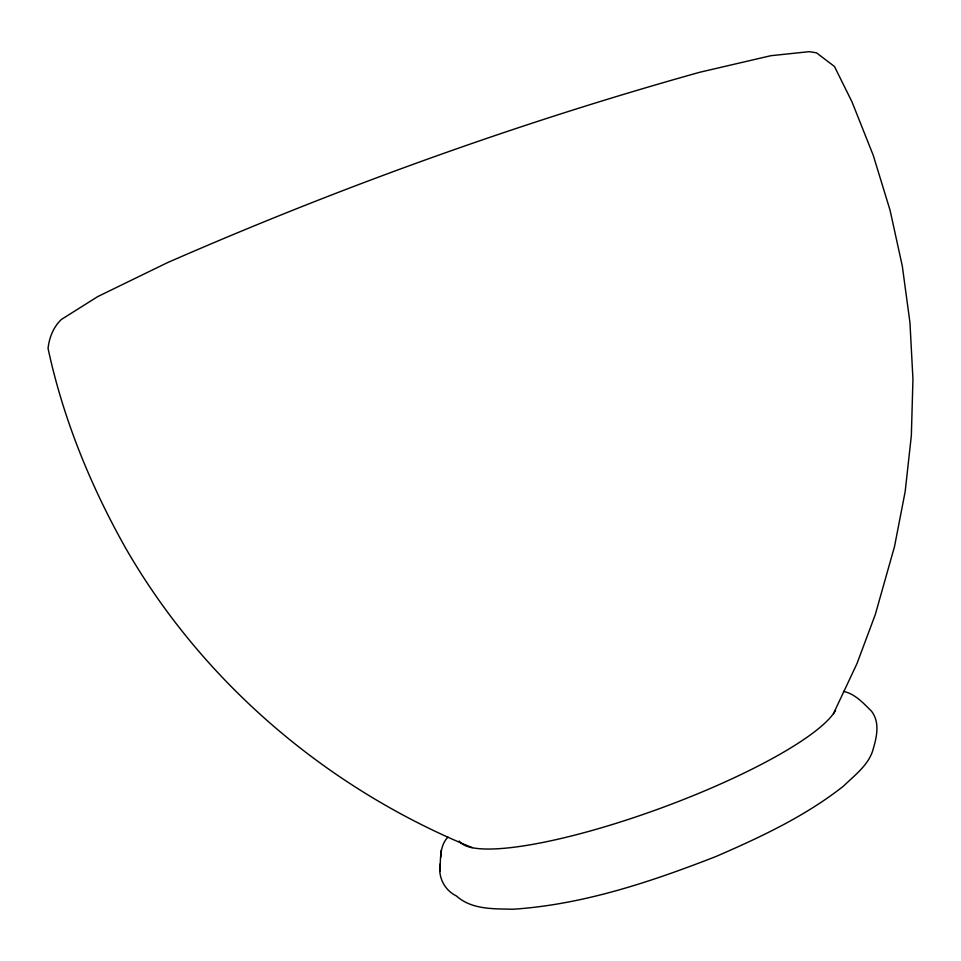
<?xml version="1.0" encoding="UTF-8"?>
<svg xmlns="http://www.w3.org/2000/svg" width="961" height="961" viewBox="0 0 961 961"><rect width="100%" height="100%" fill="white"/><g stroke="black" fill="none" stroke-linecap="round" stroke-linejoin="round"><path stroke-width="1.44" d="M843.446 691.391C855.038 693.746 863.386 703.224 871.495 711.164C879.916 722.095 876.925 736.366 873.345 748.487C869.393 764.5 854.785 775.059 843.53 786.098C805.054 816.382 760.451 837.223 715.765 856.587C650.633 881.922 583.207 904.601 512.994 909.238C493.437 908.734 471.923 909.827 456.295 895.904C446.901 891.352 440.582 881.838 439.802 871.459C440.919 859.771 439.069 846.365 447.922 837.115M439.802 871.459L440.354 863.627M440.679 857.644L441.207 850.221M833.475 713.627L856.96 663.643L875.315 614.511L894.511 546.569L905.166 491.612L911.34 435.693L912.95 379.211L909.947 322.548L902.307 266.089L890.066 210.243L873.273 155.406L852.035 101.974L834.436 66.453L816.478 52.831L809.294 51.654L770.806 55.714L699.572 72.303C518.027 123.032 340.206 187.119 167.502 262.629L97.746 296.589L61.42 319.448C53.54 326.728 49.155 337.804 48.05 348.399C63.066 418.528 90.442 485.557 125.555 547.95C203.336 683.319 328.049 788.861 472.271 847.662M835.541 710.371A201.882 40.722 -20.2 0 1 644.987 813.799A201.882 40.722 -20.2 0 1 459.262 841.043"/></g></svg>
